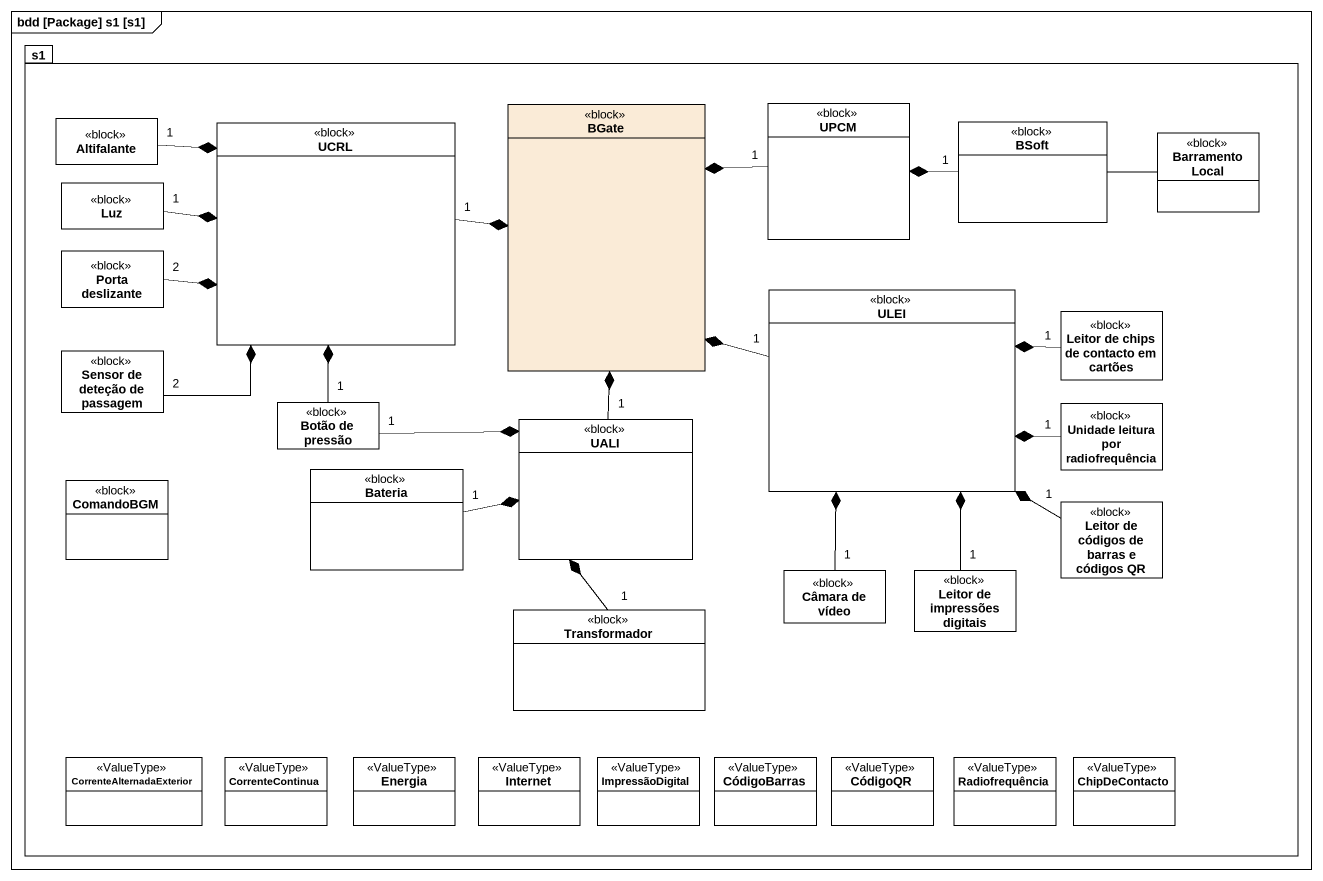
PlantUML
@startuml
mainframe bdd [Package] s1 [s1]
hide circle
hide empty members
package s1 {
  class Altifalante <<block>>
  class UCRL <<block>>
  class BGate <<block>> #FAEBD7
  class UPCM <<block>>
  class BSoft <<block>>
  class "Barramento Local" as Barramento_Local <<block>>
  class Luz <<block>>
  class "Porta deslizante" as Porta_deslizante <<block>>
  class ULEI <<block>>
  class "Leitor de chips de contacto em cartões" as Leitor_de_chips_de_contacto <<block>>
  class "Sensor de deteção de passagem" as Sensor_de_deteção_de <<block>>
  class "Botão de pressão" as Botão_de_pressão <<block>>
  class UALI <<block>>
  class "Unidade leitura por radiofrequência" as Unidade_leitura_por <<block>>
  class ComandoBGM <<block>>
  class Bateria <<block>>
  class "Leitor de códigos de barras e códigos QR" as Leitor_de_códigos_de_barras <<block>>
  class "Câmara de vídeo" as Câmara_de_vídeo <<block>>
  class "Leitor de impressões digitais" as Leitor_de_impressões <<block>>
  class Transformador <<block>>
  class CorrenteAlternadaExterior <<ValueType>>
  class CorrenteContinua <<ValueType>>
  class Energia <<ValueType>>
  class Internet <<ValueType>>
  class ImpressãoDigital <<ValueType>>
  class CódigoBarras <<ValueType>>
  class CódigoQR <<ValueType>>
  class Radiofrequência <<ValueType>>
  class ChipDeContacto <<ValueType>>
}
Altifalante "1" -right-* UCRL
UCRL "1" -right-* BGate
UPCM "1" -left-* BGate
BSoft "1" -left-* UPCM
Barramento_Local -left- BSoft
Luz "1" -right-* UCRL
Porta_deslizante "2" -right-* UCRL
ULEI "1" -left-* BGate
Leitor_de_chips_de_contacto "1" -left-* ULEI
Sensor_de_deteção_de "2" -up-* UCRL
Botão_de_pressão "1" -up-* UCRL
Botão_de_pressão "1" -right-* UALI
UALI "1" -up-* BGate
Unidade_leitura_por "1" -left-* ULEI
Bateria "1" -right-* UALI
Leitor_de_códigos_de_barras "1" -up-* ULEI
Câmara_de_vídeo "1" -up-* ULEI
Leitor_de_impressões "1" -up-* ULEI
Transformador "1" -up-* UALI
@enduml
